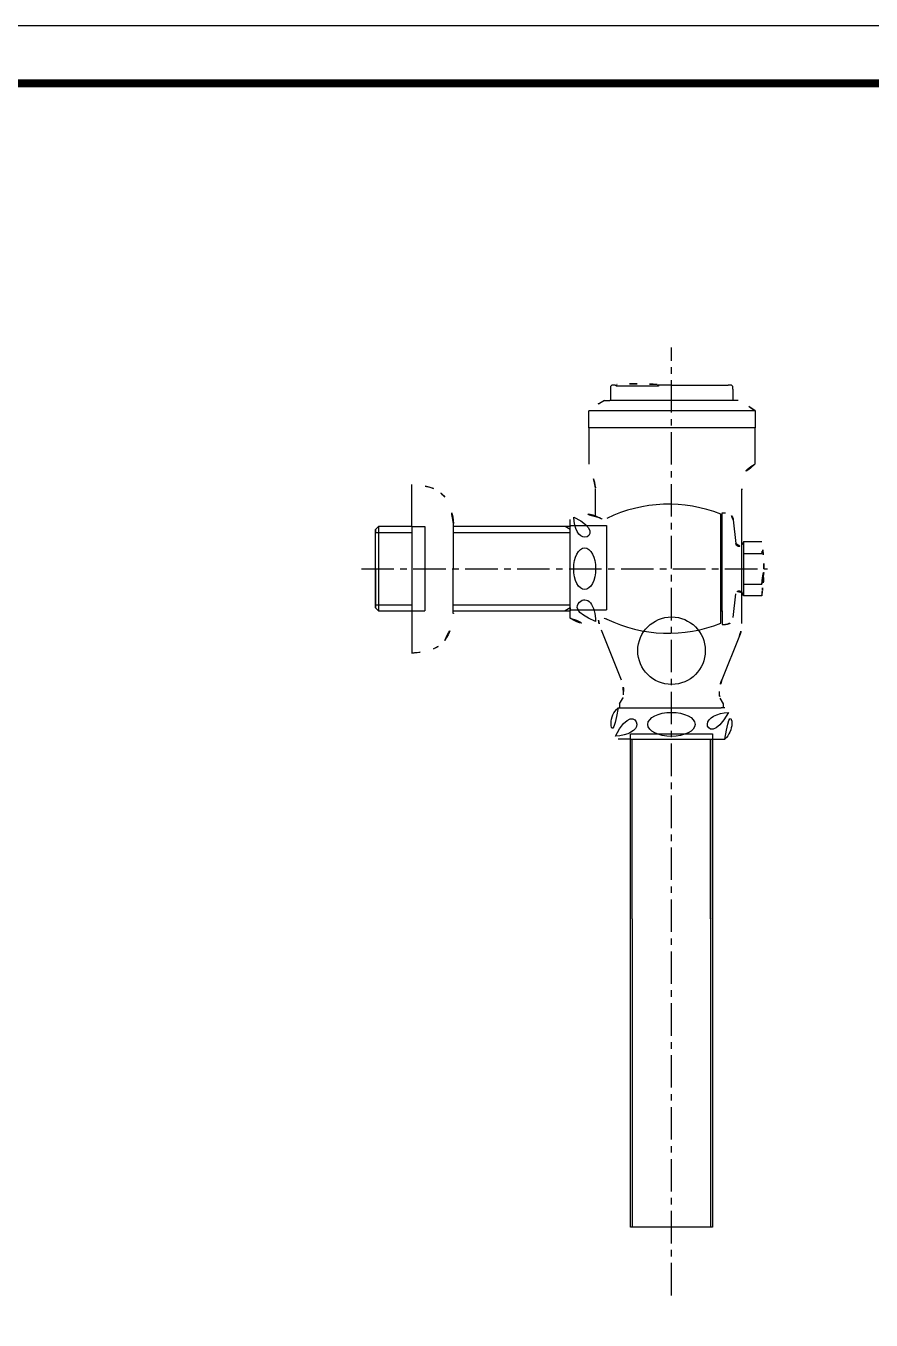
# Model space of a CAD drawing. Extents: x 16296676957 to 16296678259, y -37409617882 to -37409616928.
# Drawn here: x 16296677607.5 to 16296677933, y -37409617426.3 to -37409616927.7 of the extents above; entities that cross this region are included whole.
import ezdxf

# ---------------------------------------------------------------- set-up
doc = ezdxf.new("R2010")
doc.units = 0
doc.header["$LTSCALE"] = 10
doc.header["$MEASUREMENT"] = 0
doc.linetypes.add('CENTER', pattern=[2, 1.25, -0.25, 0.25, -0.25])
doc.linetypes.add('HIDDEN', pattern=[0.375, 0.25, -0.125])
doc.layers.get('0').update_dxf_attribs({"linetype": 'CONTINUOUS'})
for name, color, linetype in [('CL', 2, 'CENTER'), ('D', 2, 'CONTINUOUS'), ('DIM & TEXT', 4, 'CONTINUOUS'), ('DWG', 7, 'CONTINUOUS'), ('HIDDEN', 3, 'HIDDEN')]:
    doc.layers.add(name, color=color, linetype=linetype)

msp = doc.modelspace()

# ---------------------------------------------------------------- linework, layer by layer
at = {"color": 0}
for p, q in [((16296677840.3623295, -37409617202.4312668), (16296677840.3623295, -37409617200.4312668)), ((16296677840.3623295, -37409617200.4312668), (16296677871.9323292, -37409617200.4312668)), ((16296677871.9323292, -37409617200.4312668), (16296677871.9323292, -37409617202.4312668)), ((16296677871.9323292, -37409617200.4312668), (16296677871.9323292, -37409617390.4312668)), ((16296677840.3623295, -37409617390.4312668), (16296677840.3623295, -37409617271.7312775)), ((16296677841.0623302, -37409617271.7312775), (16296677841.0623302, -37409617390.4312668)), ((16296677871.2323303, -37409617271.7312775), (16296677871.2323303, -37409617390.4312668)), ((16296677871.9323292, -37409617390.4312668), (16296677840.3623295, -37409617390.4312668))]:
    msp.add_line(p, q, dxfattribs=at)
at = {"ltscale": 0.5}
msp.add_lwpolyline([(16296676956.5471497, -37409617881.739357), (16296678258.5471497, -37409617881.739357), (16296678258.5471497, -37409616927.739357), (16296676956.5471497, -37409616927.739357)], close=True, dxfattribs=at)
at = {"color": 5, "linetype": 'ByBlock', "lineweight": 200, "const_width": 3}
msp.add_lwpolyline([(16296676977.48353, -37409617840.8899307), (16296678237.48353, -37409617840.8899307), (16296678237.48353, -37409616949.8899307), (16296676977.48353, -37409616949.8899307)], close=True, dxfattribs=at)
at = {"color": 0}
msp.add_circle((16296677856.2042007, -37409617168.4032364), 13, dxfattribs=at)
at = {"layer": 'CL', "color": 1}
for p, q in [((16296677856.2042007, -37409617416.7130127), (16296677856.2042007, -37409617051.5908813)), ((16296677736.7379608, -37409617136.8341064), (16296677893.1608391, -37409617136.8341064))]:
    msp.add_line(p, q, dxfattribs=at)
at = {"layer": 'D', "color": 0}
for p, q in [((16296677742.2042007, -37409617122.8341064), (16296677756.2042007, -37409617122.8341064)), ((16296677772.1813507, -37409617122.8341064), (16296677817.2042007, -37409617122.8341064)), ((16296677756.2042007, -37409617150.8341064), (16296677742.2042007, -37409617150.8341064)), ((16296677817.2042007, -37409617150.8341064), (16296677772.1580391, -37409617150.8341064)), ((16296677841.0623302, -37409617271.7312775), (16296677841.0623302, -37409617202.4312668)), ((16296677871.2323303, -37409617271.7312775), (16296677871.2323303, -37409617202.4312668))]:
    msp.add_line(p, q, dxfattribs=at)
at = {"layer": 'DIM & TEXT', "color": 0}
for p, q in [((16296677826.9315109, -37409617116.5257568), (16296677826.9315109, -37409617105.9653168)), ((16296677883.2737408, -37409617157.9067001), (16296677883.2737408, -37409617106.4722366))]:
    msp.add_line(p, q, dxfattribs=at)
for centre, radius, start, end in [((16296677779.3663406, -37409617114.1523819), 48.2870515, 10.077939174, 21.399962755), ((16296677891.8172302, -37409617104.4786377), 8.6503483, 113.81567736, 186.136382022), ((16296677825.4315109, -37409617105.9653168), 1.5, 0, 10.077939174), ((16296677873.2737408, -37409617106.4722366), 10, 0, 6.136382022), ((16296677870.2737408, -37409617157.9067001), 13, 338.198549927, 0)]:
    msp.add_arc(centre, radius, start, end, dxfattribs=at)
at = {"layer": 'DWG'}
for p, q in [((16296677833.2384396, -37409617066.177887), (16296677832.7384396, -37409617066.677887)), ((16296677832.7384396, -37409617066.677887), (16296677832.7384396, -37409617067.677887)), ((16296677834.4884396, -37409617066.177887), (16296677833.2384396, -37409617066.177887)), ((16296677834.4884396, -37409617066.177887), (16296677834.9691505, -37409617066.177887)), ((16296677834.6882992, -37409617066.177887), (16296677834.9883003, -37409617066.47789)), ((16296677850.9883003, -37409617066.47789), (16296677834.9883003, -37409617066.47789)), ((16296677852.5384407, -37409617066.177887), (16296677850.9691505, -37409617066.177887)), ((16296677851.2882996, -37409617066.177887), (16296677850.9883003, -37409617066.47789)), ((16296677856.2384396, -37409617066.177887), (16296677852.5384407, -37409617066.177887)), ((16296677856.2384396, -37409617066.177887), (16296677877.9884396, -37409617066.177887)), ((16296677879.2384396, -37409617066.177887), (16296677877.9884396, -37409617066.177887)), ((16296677879.2384396, -37409617066.177887), (16296677879.7384396, -37409617066.677887)), ((16296677879.7384396, -37409617067.677887), (16296677879.7384396, -37409617066.677887)), ((16296677832.7384396, -37409617067.677887), (16296677832.7384396, -37409617072.0235519)), ((16296677879.7384396, -37409617067.677887), (16296677879.7384396, -37409617072.0235519)), ((16296677824.3687496, -37409617082.5340881), (16296677824.3687496, -37409617076.0340881)), ((16296677830.3687496, -37409617072.0235519), (16296677832.3687496, -37409617072.0235519)), ((16296677879.8687496, -37409617072.0235519), (16296677832.3687496, -37409617072.0235519)), ((16296677881.8687496, -37409617072.0235519), (16296677879.8687496, -37409617072.0235519)), ((16296677888.3687496, -37409617076.0340881), (16296677888.3687496, -37409617082.5340881))]:
    msp.add_line(p, q, dxfattribs=at)
at = {"layer": 'DWG', "color": 0, "lineweight": -3}
for p, q in [((16296677888.3687496, -37409617076.0340881), (16296677824.3687496, -37409617076.0340881)), ((16296677888.3242607, -37409617082.5648727), (16296677824.3687496, -37409617082.5340881))]:
    msp.add_line(p, q, dxfattribs=at)
at = {"layer": 'DWG', "color": 0}
for p, q in [((16296677824.3242607, -37409617082.5648727), (16296677824.3242607, -37409617096.5335083)), ((16296677888.3242607, -37409617082.5648727), (16296677888.3242607, -37409617096.5648727)), ((16296677756.2042007, -37409617120.5841064), (16296677756.2042007, -37409617104.3341064)), ((16296677875.2042007, -37409617118.0841064), (16296677875.2042007, -37409617115.8341064)), ((16296677875.7042007, -37409617120.5841064), (16296677875.7042007, -37409617115.3341064)), ((16296677875.7042007, -37409617115.3341064), (16296677876.9946003, -37409617115.3341064)), ((16296677742.2042007, -37409617121.734108), (16296677743.3542004, -37409617120.5841064)), ((16296677742.2042007, -37409617122.8341064), (16296677742.2042007, -37409617121.734108)), ((16296677742.2042007, -37409617121.734108), (16296677742.2042007, -37409617122.8341064)), ((16296677756.2042007, -37409617120.5841064), (16296677743.3542004, -37409617120.5841064)), ((16296677743.3542004, -37409617120.5841064), (16296677743.3542004, -37409617121.734108)), ((16296677743.3542004, -37409617121.734108), (16296677743.3542004, -37409617153.0841064)), ((16296677756.2042007, -37409617120.5841064), (16296677756.2042007, -37409617153.0841064)), ((16296677772.1554508, -37409617153.9420929), (16296677772.1841793, -37409617119.4393692)), ((16296677817.2042007, -37409617120.5841064), (16296677772.1832294, -37409617120.5841064)), ((16296677817.2042007, -37409617121.734108), (16296677815.2123394, -37409617120.5841064)), ((16296677817.2042007, -37409617121.6841125), (16296677817.2042007, -37409617117.8341064)), ((16296677817.2042007, -37409617120.1841125), (16296677817.2042007, -37409617120.5841064)), ((16296677817.2042007, -37409617121.734108), (16296677817.2042007, -37409617120.5841064)), ((16296677817.2042007, -37409617155.8341064), (16296677817.2042007, -37409617121.734108)), ((16296677875.2042007, -37409617155.5841064), (16296677875.2042007, -37409617118.0841064)), ((16296677875.2042007, -37409617120.5841064), (16296677875.7042007, -37409617120.5841064)), ((16296677875.7042007, -37409617153.0841064), (16296677875.7042007, -37409617120.5841064)), ((16296677879.9791203, -37409617118.0297165), (16296677880.9109097, -37409617127.166008)), ((16296677742.2042007, -37409617150.8341064), (16296677742.2042007, -37409617122.8341064)), ((16296677883.9284706, -37409617126.441803), (16296677883.3769894, -37409617127.5949783)), ((16296677883.9284706, -37409617126.441803), (16296677883.9284706, -37409617147.2264175)), ((16296677890.9284706, -37409617126.441803), (16296677883.9284706, -37409617126.441803)), ((16296677883.9284706, -37409617130.9496536), (16296677890.9284706, -37409617130.9496536)), ((16296677742.2042007, -37409617136.8341064), (16296677742.2042007, -37409617151.9341125)), ((16296677742.2042007, -37409617136.8341064), (16296677742.2042007, -37409617151.9341125)), ((16296677742.2042007, -37409617136.8341064), (16296677742.2042007, -37409617151.9341125)), ((16296677879.9791203, -37409617155.6384964), (16296677880.9109097, -37409617146.5022125)), ((16296677883.9284706, -37409617147.2264175), (16296677883.3769894, -37409617146.0732422)), ((16296677883.9284706, -37409617142.7185669), (16296677890.9284706, -37409617142.7185669)), ((16296677742.2042007, -37409617151.9341125), (16296677742.2042007, -37409617150.8341064)), ((16296677890.9284706, -37409617147.2264175), (16296677883.9284706, -37409617147.2264175)), ((16296677742.2042007, -37409617151.9341125), (16296677743.3542004, -37409617153.0841064)), ((16296677743.3542004, -37409617153.0841064), (16296677756.2042007, -37409617153.0841064)), ((16296677756.2042007, -37409617153.0841064), (16296677756.2042007, -37409617169.3341064)), ((16296677772.1561604, -37409617153.0841064), (16296677817.2042007, -37409617153.0841064)), ((16296677817.2042007, -37409617151.9341125), (16296677815.2123394, -37409617153.0841064)), ((16296677817.2042007, -37409617151.9341125), (16296677817.2042007, -37409617153.0841064)), ((16296677817.2042007, -37409617153.484108), (16296677817.2042007, -37409617153.0841064)), ((16296677875.2042007, -37409617153.0841064), (16296677875.7042007, -37409617153.0841064)), ((16296677875.2042007, -37409617157.8341064), (16296677875.2042007, -37409617155.5841064)), ((16296677875.7042007, -37409617153.0841064), (16296677875.7042007, -37409617158.3341064)), ((16296677829.1346703, -37409617160.4102783), (16296677836.8459206, -37409617179.6884079)), ((16296677875.7042007, -37409617158.3341064), (16296677876.9946003, -37409617158.3341064)), ((16296677882.3439293, -37409617162.7347794), (16296677875.5624809, -37409617179.6884079)), ((16296677837.7042007, -37409617185.4321823), (16296677837.7042007, -37409617184.1451035)), ((16296677874.7042007, -37409617185.4321823), (16296677874.7042007, -37409617184.1451035)), ((16296677874.7042007, -37409617185.7001266), (16296677874.7042007, -37409617185.3341064)), ((16296677835.6058292, -37409617190.4312668), (16296677836.9973297, -37409617190.4312668)), ((16296677836.2042007, -37409617188.8341064), (16296677837.3022804, -37409617186.9321823)), ((16296677836.2042007, -37409617188.8341064), (16296677836.2042007, -37409617190.4312668)), ((16296677836.9973297, -37409617190.4312668), (16296677875.2973309, -37409617190.4312668)), ((16296677876.2042007, -37409617188.8341064), (16296677874.9721508, -37409617186.7001266)), ((16296677876.6888409, -37409617190.4312668), (16296677875.2973309, -37409617190.4312668)), ((16296677876.2042007, -37409617190.4312668), (16296677876.2042007, -37409617188.8341064)), ((16296677840.3623295, -37409617202.4312668), (16296677835.6058292, -37409617202.4312668)), ((16296677840.3623295, -37409617271.7312775), (16296677840.3623295, -37409617202.4312668)), ((16296677840.3623295, -37409617202.4312668), (16296677871.9323292, -37409617202.4312668)), ((16296677871.9323292, -37409617271.7312775), (16296677871.9323292, -37409617202.4312668)), ((16296677871.9323292, -37409617202.4312668), (16296677876.6888409, -37409617202.4312668))]:
    msp.add_line(p, q, dxfattribs=at)
at = {"layer": 'DWG'}
for centre, radius, start, end in [((16296677835.2691498, -37409617066.1424866), 0.3, 93.276990568, 180), ((16296677842.9691505, -37409617200.6222305), 135, 90, 93.276990568), ((16296677842.9691505, -37409617200.6222305), 135, 86.723009432, 90), ((16296677850.6691494, -37409617066.1424866), 0.3, 0, 86.723009432), ((16296677843.2437496, -37409617097.7787476), 28.7940253, 116.560457126, 130.958890475), ((16296677868.9937496, -37409617100.1630936), 30.945104, 51.236543196, 65.414004233)]:
    msp.add_arc(centre, radius, start, end, dxfattribs=at)
at = {"layer": 'DWG', "color": 0}
for centre, radius, start, end in [((16296677754.7042007, -37409617134.2965927), 30, 70.992929741, 87.13405842), ((16296677760.8597298, -37409617115.2559433), 10, 37.196655339, 68.807380389), ((16296677752.2042007, -37409617120.3341064), 20, 2.564198759, 33.79227187), ((16296677823.2293205, -37409617125.8152084), 10, 58.585271379, 127.049996168), ((16296677855.0675297, -37409617166.6673584), 54.6763616, 68.389896507, 115.755495242), ((16296677876.9946003, -37409617118.3341064), 3, 5.823444347, 90), ((16296677771.1851807, -37409617119.484108), 1, 357.340406199, 2.564198759), ((16296677830.0052795, -37409617114.7207794), 3, 238.585271379, 295.755495242), ((16296677821.7042007, -37409617136.8341064), 70, 4.424235774, 8.537714766), ((16296677882.2042007, -37409617127.034111), 1.3, 185.823444347, 334.441342191), ((16296677881.3084202, -37409617128.5777435), 9.90815, 346.149583899, 359.95191548), ((16296677868.9973907, -37409617136.8341064), 22.706809, 344.98050406, 15.01949594), ((16296677821.7042007, -37409617136.8341064), 70, 0, 4.424235774), ((16296677821.7042007, -37409617136.8341064), 70, 355.575764226, 0), ((16296677882.2042007, -37409617146.6341095), 1.3, 25.558657809, 174.176555653), ((16296677878.8767891, -37409617145.4079132), 12.3481013, 1.639470302, 12.579635138), ((16296677821.7042007, -37409617136.8341064), 70, 351.462285234, 355.575764226), ((16296677752.2042007, -37409617153.3341064), 20, 326.20772813, 357.435801241), ((16296677771.1851807, -37409617154.1841125), 1, 357.435801241, 14.005789155), ((16296677823.2293205, -37409617147.8530121), 10, 232.950003832, 301.414728621), ((16296677847.7042007, -37409617152.98246), 20, 190.481786068, 201.801450073), ((16296677830.0052795, -37409617158.9474411), 3, 64.244504758, 121.414728621), ((16296677855.0675297, -37409617107.0008621), 54.6763616, 244.244504758, 291.610103493), ((16296677876.9946003, -37409617155.3341064), 3, 270, 354.176555653), ((16296677760.8597298, -37409617158.4122696), 10, 291.192619611, 322.803344661), ((16296677754.7042007, -37409617139.3716431), 30, 272.86594158, 289.007070259), ((16296677825.7042007, -37409617184.1451035), 12, 0, 21.801450073), ((16296677886.7042007, -37409617184.1451035), 12, 158.198549927, 180), ((16296677834.7042007, -37409617185.4321823), 3, 330.000014923, 0), ((16296677876.7042007, -37409617185.7001266), 2, 180, 209.999985077), ((16296677840.8973293, -37409617196.4312668), 8, 131.409629007, 228.590370993), ((16296677871.3973293, -37409617196.4312668), 8, 311.409629007, 48.590370993)]:
    msp.add_arc(centre, radius, start, end, dxfattribs=at)
for centre, major_axis, ratio, start_param, end_param in [((16296677822.7342796, -37409617116.6777191), (-0.000116, 8.0234725), 0.5232133401, 1.6088732813, 4.7321668083), ((16296677822.7342796, -37409617156.8038635), (-0.000052, 8.023477), 0.5232126139, 4.6691934747, 7.8389927013), ((16296677833.73106, -37409617196.7773209), (9.0912013, 0.000009), 0.5074937664, -1.4746759766, 1.5271239092), ((16296677879.0707607, -37409617196.7773209), (9.0912019, 0.0000152), 0.5074935889, 1.6691606831, 4.5626746001)]:
    msp.add_ellipse(centre, major_axis=major_axis, ratio=ratio, start_param=start_param, end_param=end_param, dxfattribs=at)
for centre, major_axis, ratio in [((16296677822.7342796, -37409617136.8341064), (0, -8.0234758), 0.5232128103), ((16296677856.1473293, -37409617196.7773209), (-9.0912017, 0), 0.5074937467)]:
    msp.add_ellipse(centre, major_axis=major_axis, ratio=ratio, dxfattribs=at)
at = {"layer": 'HIDDEN', "color": 0}
for p, q in [((16296677756.2042007, -37409617120.5841064), (16296677761.2042007, -37409617120.5841064)), ((16296677761.2042007, -37409617120.5841064), (16296677761.2042007, -37409617153.0841064)), ((16296677817.2042007, -37409617120.1841125), (16296677831.2042007, -37409617120.1841125)), ((16296677831.2042007, -37409617120.1841125), (16296677831.2042007, -37409617152.6841125)), ((16296677756.2042007, -37409617153.0841064), (16296677761.2042007, -37409617153.0841064)), ((16296677817.2042007, -37409617152.6841125), (16296677831.2042007, -37409617152.6841125))]:
    msp.add_line(p, q, dxfattribs=at)

doc.saveas('drawing.dxf')
